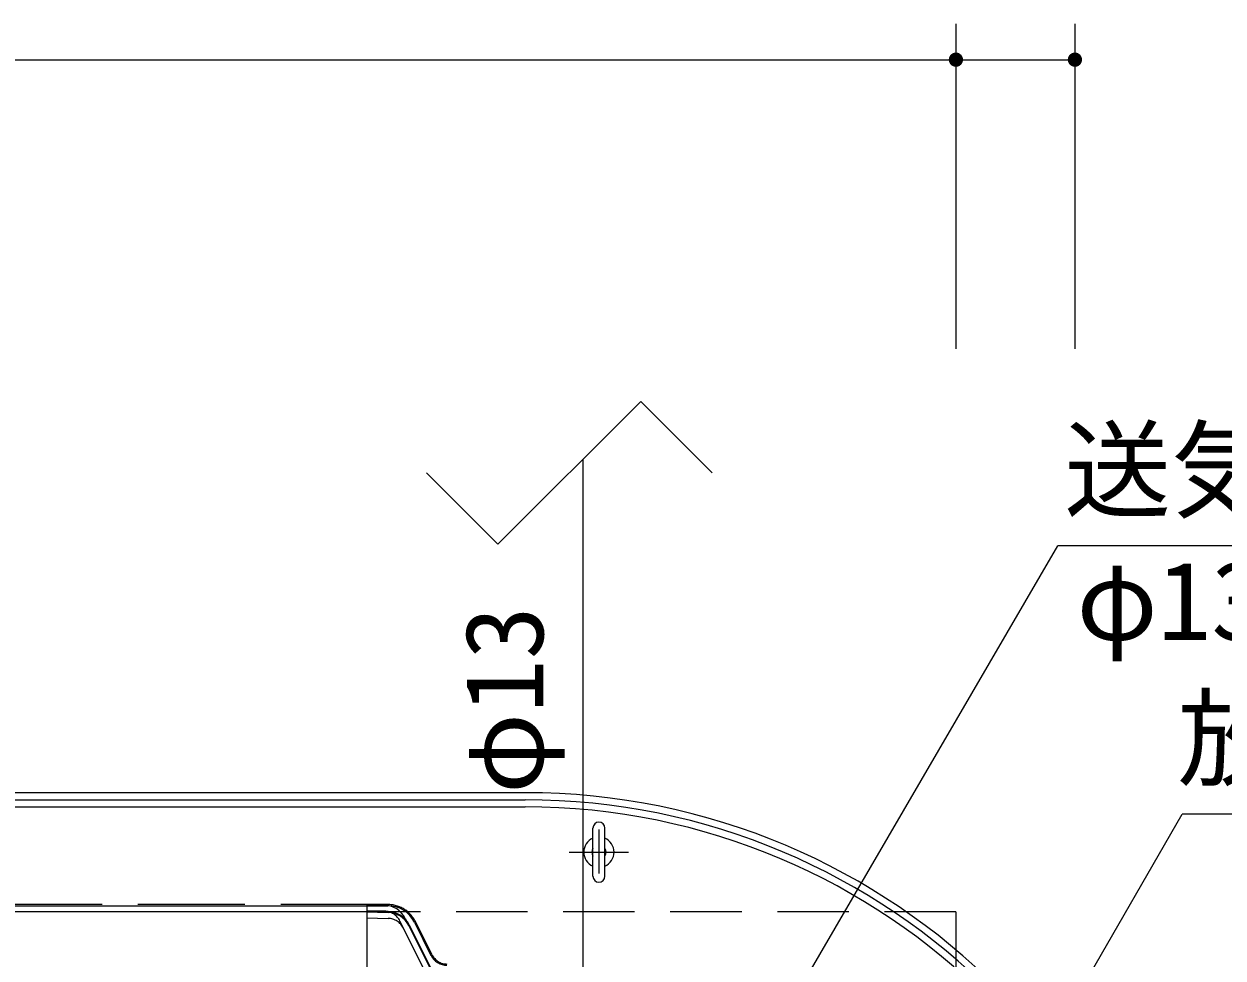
# Model space of a CAD drawing. Units: millimetres, scale not verified. Extents: x -8910 to 8910, y -6308 to 6308.
# Drawn here: x -4435 to -3427, y 2098 to 2882 of the extents above; entities that cross this region are included whole.
import ezdxf
from ezdxf.enums import TextEntityAlignment as Align

# ---------------------------------------------------------------- set-up
doc = ezdxf.new("R2010")
doc.units = ezdxf.units.MM
doc.header["$LTSCALE"] = 30
for name, pattern in [('CHAIN1', [8, 5, -1, 1, -1]), ('DASHED2', [3, 2, -1]), ('DASHED3', [4, 3, -1]), ('DOUBLE_CHAIN2', [12.8, 9, -1, 0.6, -0.6, 0.6, -1])]:
    doc.linetypes.add(name, pattern=pattern)
for name, color, linetype, lineweight in [('0-0_製作', 5, 'Continuous', 25), ('0-2_機器', 2, 'Continuous', 25), ('0-3_空気管', 3, 'Continuous', 25), ('0-7_文字', 7, 'Continuous', 25), ('0-C_07', 3, 'Continuous', 25)]:
    doc.layers.add(name, color=color, linetype=linetype, lineweight=lineweight)
doc.styles.add('ＭＳ ゴシック', font='')
doc.styles.get('ＭＳ ゴシック').set_extended_font_data('MS Gothic')

msp = doc.modelspace()

# ---------------------------------------------------------------- linework, layer by layer
at = {"layer": '0-0_製作', "color": 2}
for p, q in [((-3651.8, 2882.47), (-3651.8, 2609.49)), ((-3551.8, 2882.47), (-3551.8, 2609.49)), ((-6051.8, 2852.47), (-3651.8, 2852.47)), ((-3651.8, 2852.47), (-3551.8, 2852.47))]:
    msp.add_line(p, q, dxfattribs=at)
at = {"layer": '0-0_製作'}
for points in [[(-3652.55, 2858.43), (-3657.8, 2852.47), (-3653.29, 2858.28)], [(-3652.55, 2858.43), (-3651.8, 2852.47), (-3657.8, 2852.47)], [(-3653.29, 2858.28), (-3657.8, 2852.47), (-3657.79, 2852.85)], [(-3651.8, 2852.47), (-3657.75, 2851.72), (-3657.8, 2852.47)], [(-3653.29, 2858.28), (-3657.79, 2852.85), (-3654.01, 2858.05)], [(-3654.01, 2858.05), (-3657.79, 2852.85), (-3657.69, 2853.6)], [(-3651.8, 2852.47), (-3657.61, 2850.98), (-3657.75, 2851.72)], [(-3654.01, 2858.05), (-3657.69, 2853.6), (-3654.69, 2857.73)], [(-3654.69, 2857.73), (-3657.69, 2853.6), (-3657.5, 2854.33)], [(-3651.8, 2852.47), (-3657.38, 2850.26), (-3657.61, 2850.98)], [(-3654.69, 2857.73), (-3657.5, 2854.33), (-3655.32, 2857.33)], [(-3655.32, 2857.33), (-3657.5, 2854.33), (-3657.23, 2855.03)], [(-3651.8, 2852.47), (-3657.06, 2849.58), (-3657.38, 2850.26)], [(-3655.32, 2857.33), (-3657.23, 2855.03), (-3655.9, 2856.85)], [(-3655.9, 2856.85), (-3657.23, 2855.03), (-3656.86, 2855.69)], [(-3651.8, 2852.47), (-3656.65, 2848.95), (-3657.06, 2849.58)], [(-3655.9, 2856.85), (-3656.86, 2855.69), (-3656.42, 2856.3)], [(-3651.8, 2852.47), (-3656.17, 2848.37), (-3656.65, 2848.95)], [(-3651.8, 2852.47), (-3655.62, 2847.85), (-3656.17, 2848.37)], [(-3651.8, 2852.47), (-3655.01, 2847.41), (-3655.62, 2847.85)], [(-3651.8, 2846.47), (-3655.01, 2847.41), (-3651.8, 2852.47)], [(-3651.8, 2858.47), (-3651.8, 2852.47), (-3652.55, 2858.43)], [(-3651.42, 2858.46), (-3651.8, 2852.47), (-3651.8, 2858.47)], [(-3650.67, 2858.37), (-3651.8, 2852.47), (-3651.42, 2858.46)], [(-3649.94, 2858.18), (-3651.8, 2852.47), (-3650.67, 2858.37)], [(-3649.24, 2857.9), (-3651.8, 2852.47), (-3649.94, 2858.18)], [(-3648.58, 2857.54), (-3651.8, 2852.47), (-3649.24, 2857.9)], [(-3647.97, 2857.1), (-3651.8, 2852.47), (-3648.58, 2857.54)], [(-3647.97, 2857.1), (-3645.8, 2852.47), (-3651.8, 2852.47)], [(-3645.8, 2852.47), (-3651.8, 2846.47), (-3651.8, 2852.47)], [(-3645.8, 2852.47), (-3651.05, 2846.52), (-3651.8, 2846.47)], [(-3645.8, 2852.47), (-3650.31, 2846.66), (-3651.05, 2846.52)], [(-3645.81, 2852.1), (-3650.31, 2846.66), (-3645.8, 2852.47)], [(-3645.81, 2852.1), (-3649.59, 2846.89), (-3650.31, 2846.66)], [(-3645.9, 2851.35), (-3649.59, 2846.89), (-3645.81, 2852.1)], [(-3645.9, 2851.35), (-3648.91, 2847.22), (-3649.59, 2846.89)], [(-3646.09, 2850.62), (-3648.91, 2847.22), (-3645.9, 2851.35)], [(-3647.42, 2856.58), (-3645.8, 2852.47), (-3647.97, 2857.1)], [(-3646.94, 2856), (-3645.8, 2852.47), (-3647.42, 2856.58)], [(-3646.54, 2855.36), (-3645.8, 2852.47), (-3646.94, 2856)], [(-3646.22, 2854.68), (-3645.8, 2852.47), (-3646.54, 2855.36)], [(-3645.99, 2853.96), (-3645.8, 2852.47), (-3646.22, 2854.68)], [(-3645.84, 2853.22), (-3645.8, 2852.47), (-3645.99, 2853.96)], [(-3552.55, 2858.43), (-3557.8, 2852.47), (-3553.29, 2858.28)], [(-3552.55, 2858.43), (-3551.8, 2852.47), (-3557.8, 2852.47)], [(-3553.29, 2858.28), (-3557.8, 2852.47), (-3557.79, 2852.85)], [(-3551.8, 2852.47), (-3557.75, 2851.72), (-3557.8, 2852.47)], [(-3553.29, 2858.28), (-3557.79, 2852.85), (-3554.01, 2858.05)], [(-3554.01, 2858.05), (-3557.79, 2852.85), (-3557.69, 2853.6)], [(-3551.8, 2852.47), (-3557.61, 2850.98), (-3557.75, 2851.72)], [(-3554.01, 2858.05), (-3557.69, 2853.6), (-3554.69, 2857.73)], [(-3554.69, 2857.73), (-3557.69, 2853.6), (-3557.5, 2854.33)], [(-3551.8, 2852.47), (-3557.38, 2850.26), (-3557.61, 2850.98)], [(-3554.69, 2857.73), (-3557.5, 2854.33), (-3555.32, 2857.33)], [(-3555.32, 2857.33), (-3557.5, 2854.33), (-3557.23, 2855.03)], [(-3551.8, 2852.47), (-3557.06, 2849.58), (-3557.38, 2850.26)], [(-3555.32, 2857.33), (-3557.23, 2855.03), (-3555.9, 2856.85)], [(-3555.9, 2856.85), (-3557.23, 2855.03), (-3556.86, 2855.69)], [(-3551.8, 2852.47), (-3556.65, 2848.95), (-3557.06, 2849.58)], [(-3555.9, 2856.85), (-3556.86, 2855.69), (-3556.42, 2856.3)], [(-3551.8, 2852.47), (-3556.17, 2848.37), (-3556.65, 2848.95)], [(-3551.8, 2852.47), (-3555.62, 2847.85), (-3556.17, 2848.37)], [(-3551.8, 2852.47), (-3555.01, 2847.41), (-3555.62, 2847.85)], [(-3551.8, 2846.47), (-3555.01, 2847.41), (-3551.8, 2852.47)], [(-3551.8, 2858.47), (-3551.8, 2852.47), (-3552.55, 2858.43)], [(-3551.42, 2858.46), (-3551.8, 2852.47), (-3551.8, 2858.47)], [(-3550.67, 2858.37), (-3551.8, 2852.47), (-3551.42, 2858.46)], [(-3549.94, 2858.18), (-3551.8, 2852.47), (-3550.67, 2858.37)], [(-3549.24, 2857.9), (-3551.8, 2852.47), (-3549.94, 2858.18)], [(-3548.58, 2857.54), (-3551.8, 2852.47), (-3549.24, 2857.9)], [(-3547.97, 2857.1), (-3551.8, 2852.47), (-3548.58, 2857.54)], [(-3547.97, 2857.1), (-3545.8, 2852.47), (-3551.8, 2852.47)], [(-3545.8, 2852.47), (-3551.8, 2846.47), (-3551.8, 2852.47)], [(-3545.8, 2852.47), (-3551.05, 2846.52), (-3551.8, 2846.47)], [(-3545.8, 2852.47), (-3550.31, 2846.66), (-3551.05, 2846.52)], [(-3545.81, 2852.1), (-3550.31, 2846.66), (-3545.8, 2852.47)], [(-3545.81, 2852.1), (-3549.59, 2846.89), (-3550.31, 2846.66)], [(-3545.9, 2851.35), (-3549.59, 2846.89), (-3545.81, 2852.1)], [(-3545.9, 2851.35), (-3548.91, 2847.22), (-3549.59, 2846.89)], [(-3546.09, 2850.62), (-3548.91, 2847.22), (-3545.9, 2851.35)], [(-3547.42, 2856.58), (-3545.8, 2852.47), (-3547.97, 2857.1)], [(-3546.94, 2856), (-3545.8, 2852.47), (-3547.42, 2856.58)], [(-3546.54, 2855.36), (-3545.8, 2852.47), (-3546.94, 2856)], [(-3546.22, 2854.68), (-3545.8, 2852.47), (-3546.54, 2855.36)], [(-3545.99, 2853.96), (-3545.8, 2852.47), (-3546.22, 2854.68)], [(-3545.84, 2853.22), (-3545.8, 2852.47), (-3545.99, 2853.96)], [(-3651.8, 2846.47), (-3654.35, 2847.04), (-3655.01, 2847.41)], [(-3651.8, 2846.47), (-3653.65, 2846.77), (-3654.35, 2847.04)], [(-3651.8, 2846.47), (-3652.92, 2846.58), (-3653.65, 2846.77)], [(-3651.8, 2846.47), (-3652.17, 2846.48), (-3652.92, 2846.58)], [(-3646.09, 2850.62), (-3648.27, 2847.62), (-3648.91, 2847.22)], [(-3646.37, 2849.92), (-3648.27, 2847.62), (-3646.09, 2850.62)], [(-3646.37, 2849.92), (-3647.69, 2848.1), (-3648.27, 2847.62)], [(-3646.73, 2849.26), (-3647.69, 2848.1), (-3646.37, 2849.92)], [(-3646.73, 2849.26), (-3647.17, 2848.65), (-3647.69, 2848.1)], [(-3551.8, 2846.47), (-3554.35, 2847.04), (-3555.01, 2847.41)], [(-3551.8, 2846.47), (-3553.65, 2846.77), (-3554.35, 2847.04)], [(-3551.8, 2846.47), (-3552.92, 2846.58), (-3553.65, 2846.77)], [(-3551.8, 2846.47), (-3552.17, 2846.48), (-3552.92, 2846.58)], [(-3546.09, 2850.62), (-3548.27, 2847.62), (-3548.91, 2847.22)], [(-3546.37, 2849.92), (-3548.27, 2847.62), (-3546.09, 2850.62)], [(-3546.37, 2849.92), (-3547.69, 2848.1), (-3548.27, 2847.62)], [(-3546.73, 2849.26), (-3547.69, 2848.1), (-3546.37, 2849.92)], [(-3546.73, 2849.26), (-3547.17, 2848.65), (-3547.69, 2848.1)]]:
    msp.add_solid(points, dxfattribs=at)
at = {"layer": '0-2_機器', "linetype": 'DASHED2'}
msp.add_line((-3651.8, 2136.55), (-3651.8, 636.55), dxfattribs=at)
msp.add_lwpolyline([(-3651.8, 2136.55), (-6051.8, 2136.55), (-6051.8, 636.55)], dxfattribs=at)
at = {"layer": '0-3_空気管'}
for p, q in [((-5782.71, 2236.56), (-4013.8, 2236.56)), ((-5782.71, 2230.56), (-4013.8, 2230.56)), ((-5782.71, 2224.56), (-4013.8, 2224.56)), ((-3956.8, 2166.31), (-3956.8, 2206.81)), ((-3946.8, 2166.31), (-3946.8, 2206.81)), ((-4504.44, 2141.56), (-4129.16, 2141.56)), ((-4129.16, 2136.55), (-4504.44, 2136.55)), ((-4146.8, 2142.36), (-4146.8, 630.75)), ((-4146.8, 2142.36), (-4131.85, 2141.97)), ((-4146.8, 2136.34), (-4128.8, 2135.87)), ((-4114.48, 2130.92), (-4093.91, 2089.78)), ((-4106.8, 2127.74), (-4092.86, 2099.85)), ((-4111.27, 2125.5), (-4097.33, 2097.61))]:
    msp.add_line(p, q, dxfattribs=at)
at = {"layer": '0-3_空気管', "linetype": 'CHAIN1'}
for p, q in [((-3951.8, 2205.71), (-3951.8, 2168.72)), ((-3976.8, 2186.56), (-3926.8, 2186.56))]:
    msp.add_line(p, q, dxfattribs=at)
at = {"layer": '0-3_空気管', "linetype": 'DASHED3'}
for p, q in [((-4129.16, 2142.55), (-4504.44, 2142.55)), ((-4129.16, 2136.55), (-4504.44, 2136.55)), ((-4131.98, 2136.97), (-4146.8, 2137.36)), ((-4146.8, 2131.34), (-4128.93, 2130.87)), ((-4098.38, 2087.54), (-4118.95, 2128.68)), ((-4091.96, 2100.29), (-4105.9, 2128.18)), ((-4111.27, 2125.5), (-4097.33, 2097.61))]:
    msp.add_line(p, q, dxfattribs=at)
at = {"layer": '0-3_空気管', "linetype": 'DOUBLE_CHAIN2'}
msp.add_lwpolyline([(-4097.33, 2097.61), (-4091.8, 2086.56), (-4079.44, 2086.56)], dxfattribs=at)
at = {"layer": '0-3_空気管'}
for centre, radius, start, end in [((-4013.8, 1674.55), 562, 0, 90), ((-4013.8, 1674.55), 556, 0, 90), ((-4013.8, 1674.55), 550, 0, 90), ((-3951.8, 2206.81), 5, 0, 180), ((-3951.8, 2186.56), 12.75, 113.089, 246.911), ((-3951.8, 2186.56), 12.75, 293.089, 66.911), ((-3951.8, 2186.56), 6, 146.443, 213.557), ((-3951.8, 2186.56), 6, 326.443, 33.557), ((-3951.8, 2166.31), 5, 180, 0), ((-4132.37, 2121.97), 20, 26.564, 88.5), ((-4129.16, 2116.56), 25, 26.565, 90), ((-4129.16, 2116.56), 20, 26.565, 90), ((-4129.32, 2115.88), 20, 26.564, 88.5), ((-4079.44, 2106.55), 15, 206.565, 270)]:
    msp.add_arc(centre, radius, start, end, dxfattribs=at)
at = {"layer": '0-3_空気管', "linetype": 'DASHED3'}
for centre, radius, start, end in [((-4132.37, 2121.97), 15, 26.564, 88.5), ((-4129.16, 2116.56), 26, 26.565, 90), ((-4129.16, 2116.56), 20, 26.565, 90), ((-4129.32, 2115.88), 15, 26.564, 88.5), ((-4079.44, 2106.55), 14, 206.565, 270)]:
    msp.add_arc(centre, radius, start, end, dxfattribs=at)
at = {"layer": '0-7_文字', "color": 3}
for p, q in [((-3965.14, 1759.56), (-3566.04, 2443.86)), ((-3300.04, 2443.86), (-3566.04, 2443.86)), ((-3838.85, 1565.2), (-3461.65, 2218.53)), ((-2950.65, 2218.53), (-3461.65, 2218.53))]:
    msp.add_line(p, q, dxfattribs=at)
at = {"layer": '0-C_07', "color": 7}
for p, q in [((-3916.64, 2565.27), (-4036.63, 2445.27)), ((-3856.64, 2505.27), (-3916.64, 2565.27)), ((-4036.63, 2445.27), (-4096.63, 2505.27))]:
    msp.add_line(p, q, dxfattribs=at)
at = {"layer": '0-C_07', "color": 6}
msp.add_line((-3965.14, 1759.56), (-3965.14, 2516.76), dxfattribs=at)

# ---------------------------------------------------------------- texts
at = {"layer": '0-3_空気管', "color": 4, "style": 'ＭＳ ゴシック'}
msp.add_text('φ13', height=65.98, rotation=90, dxfattribs=at).set_placement((-3978.73, 2235.38), align=Align.BOTTOM_LEFT)
at = {"layer": '0-7_文字', "color": 4, "style": 'ＭＳ ゴシック'}
for s, p in [('送気口', (-3561.04, 2454.86)), ('φ13', (-3550.45, 2345.07)), ('放流用バルブ', (-3465.65, 2229.53))]:
    msp.add_text(s, height=65.98, dxfattribs=at).set_placement(p, align=Align.BOTTOM_LEFT)

doc.saveas('drawing.dxf')
